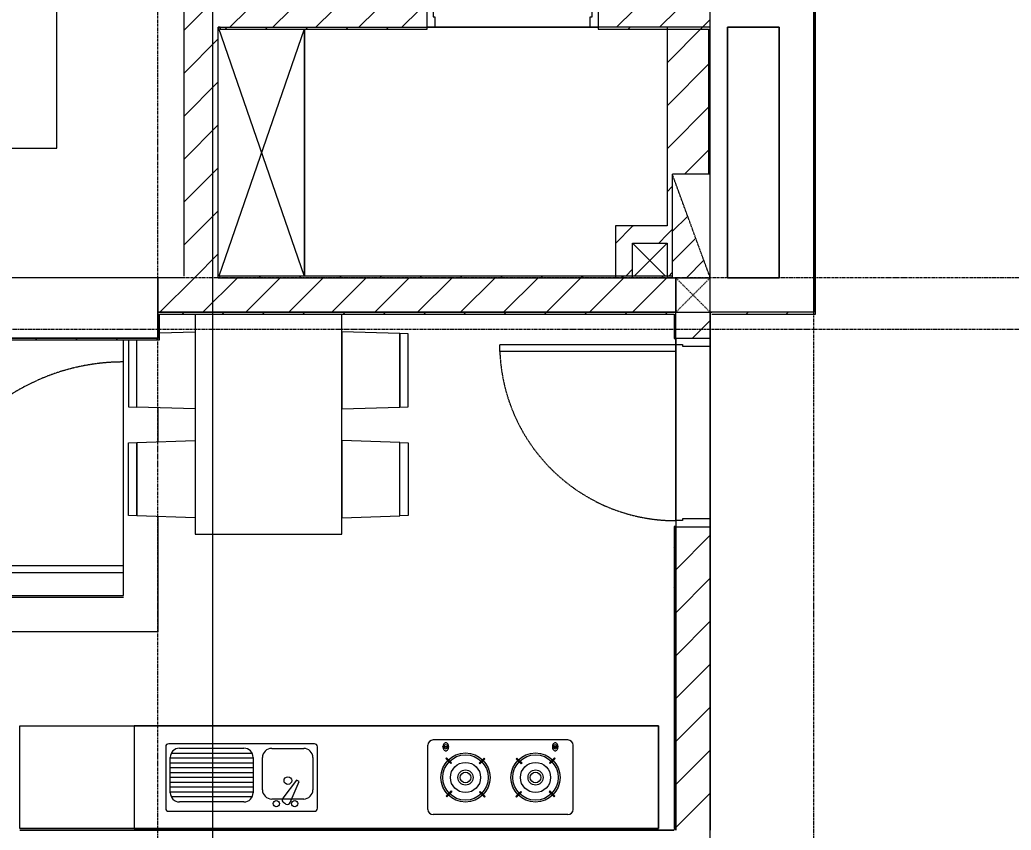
# Model space of a CAD drawing. Header units: millimetres. Extents: x 5357 to 201988, y -16345 to 109895.
# Drawn here: x 38053 to 43796, y 30638 to 35331 of the extents above; entities that cross this region are included whole.
import ezdxf

# ---------------------------------------------------------------- set-up
doc = ezdxf.new("R2010")
doc.units = ezdxf.units.MM
for name, pattern in [('Dash', [6, 3, -3]), ('Dash - Tight', [4.5, 3, -1.5]), ('Grid Line', [22.225, 12.7, -3.175, 3.175, -3.175])]:
    doc.linetypes.add(name, pattern=pattern)
for name, color, linetype, lineweight in [('0-1', 7, 'Continuous', 5), ('0-2', 53, 'Continuous', 9), ('0-3', 10, 'Continuous', 9), ('A-ANNO-DIMS', 211, 'Continuous', 9), ('A-ANNO-DIMS-220', 211, 'Continuous', 9), ('A-CLNG', 13, 'Continuous', 9), ('A-DETL-GENF-3', 92, 'Dash - Tight', 9), ('A-DETL-GENF-6', 1, 'Continuous', 9), ('A-DOOR', 31, 'Continuous', 9), ('A-DOOR-FRAM', 31, 'Continuous', 9), ('A-FLOR', 192, 'Continuous', 9), ('A-FLOR-1', 10, 'Continuous', 9), ('A-FLOR-2', 53, 'Continuous', 9), ('A-WALL', 113, 'Continuous', 9), ('A-WALL-4', 113, 'Continuous', 18), ('A-WALL-PATT-2', 53, 'Continuous', 9), ('A-WALL-PATT-3', 111, 'Continuous', 9), ('E-FIRE', 2, 'Continuous', 9), ('I-FURN', 30, 'Continuous', 9), ('I-FURN-1', 53, 'Continuous', 9), ('I-WALL-1', 9, 'Continuous', 18), ('I-WALL-3', 2, 'Continuous', 18), ('S-COLS', 52, 'Continuous', 9), ('S-COLS-2', 9, 'Continuous', 18), ('S-COLS-5', 52, 'Continuous', 18), ('S-COLS-HDLN', 52, 'Dash', 9), ('S-GRID-1', 1, 'Grid Line', 9), ('S-STRS-ANNO', 31, 'Continuous', 9)]:
    doc.layers.add(name, color=color, linetype=linetype, lineweight=lineweight)
doc.styles.add('Arial_4', font='arial_0.ttf', dxfattribs={"width": 0.9, "height": 660})
doc.dimstyles.new('1_Dim_chi_tiet_khu_đất_2', dxfattribs={"dimscale": 304.8, "dimtxt": 673.371204, "dimasz": 0.866142, "dimexe": 0.721785, "dimexo": 0.0625, "dimgap": 0.072178, "dimtad": 1, "dimdec": 0, "dimrnd": 5, "dimzin": 0, "dimdsep": 46, "dimtxsty": 'Arial_4', "dimblk1": 'OBLIQUE', "dimblk2": 'OBLIQUE', "dimsah": 1, "dimcen": 0.09, "dimdle": 0.721785, "dimazin": 0, "dimtfac": 1, "dimtdec": 4, "dimtix": 1, "dimtmove": 0, "dimatfit": 3, "dimfxl": 2.165354, "dimfxlon": 1, "dimtvp": 1, "dimtolj": 1, "dimtzin": 0, "dimarcsym": 2})
pattern_1 = [(45, (0, 0), (-116.6726, 116.6726), [])]
pattern_2 = [(45, (0, 0), (-124.4508, 124.4508), [])]

# ---------------------------------------------------------------- blocks, each defined once
blk = doc.blocks.new('NCV_TKTC_KET CAU_rvt-1-TKCS_MB SÂN ĐƯỜNG NỘI BỘ')
at = {"layer": 'A-FLOR-1'}
for p, q in [((42652.6, 35387.4), (42652.6, 33636.9)), ((42652.6, 33636.9), (42652.6, 35387.4)), ((39212.6, 35287.3), (39202.6, 35287.3)), ((39702.6, 33846.9), (39702.6, 35277.4)), ((39702.6, 35277.4), (39702.6, 33846.9)), ((42452.6, 35287.3), (42152.6, 35287.3)), ((42152.6, 35287.3), (42152.6, 33837.3)), ((42152.6, 35287.3), (42452.6, 35287.3)), ((42152.6, 33837.3), (42152.6, 35287.3)), ((42452.6, 33837.3), (42452.6, 35287.3)), ((42452.6, 35287.3), (42452.6, 33837.3)), ((42152.6, 33837.3), (42452.6, 33837.3)), ((42452.6, 33837.3), (42152.6, 33837.3)), ((42062.6, 33636.9), (42052.6, 33636.9)), ((42052.6, 33636.9), (42052.6, 33486.1)), ((42052.6, 33636.9), (42062.6, 33636.9)), ((42652.6, 33636.9), (42275.5, 33636.9)), ((42052.6, 33485.3), (42052.6, 33440.3)), ((42052.6, 33440.3), (42052.6, 32440.3)), ((42052.6, 32440.3), (42052.6, 32396.1)), ((42052.6, 32395.3), (42052.6, 30638.4)), ((41842.6, 30638.4), (38053, 30638.4)), ((38053, 30638.4), (41842.6, 30638.4)), ((38053, 30638.4), (41842.6, 30638.4)), ((41842.6, 30638.4), (38053, 30638.4))]:
    blk.add_line(p, q, dxfattribs=at)
at = {"layer": 'A-FLOR-2'}
blk.add_line((39202.6, 35287.3), (39212.6, 35287.3), dxfattribs=at)
at = {"layer": 'S-COLS-2'}
for p, q in [((38852.6, 33836.9), (37552.6, 33836.9)), ((38852.6, 33486.9), (38852.6, 33836.9)), ((37552.6, 33486.9), (38852.6, 33486.9))]:
    blk.add_line(p, q, dxfattribs=at)
blk = doc.blocks.new('HE BEP A1 - HE BEP A 2-944694-TKCS_MB SÂN ĐƯỜNG NỘI BỘ')
at = {"layer": 'I-FURN'}
for p, q in [((0, 0), (662.4, 0)), ((0, -594.4), (0, 0)), ((662.4, 0), (662.4, -594.4)), ((662.4, 0), (662.4, -594.4)), ((3700, 0), (662.4, 0)), ((3700, -594.4), (3700, 0)), ((3700, -594.4), (3700, 0)), ((1706.9, -103.2), (862.4, -103.2)), ((2364, -483.2), (2364, -111.2)), ((3175.6, -81.2), (2394, -81.2)), ((3205.6, -483.2), (3205.6, -111.2)), ((844.9, -120.7), (844.9, -476.9)), ((877.9, -156.9), (1345.2, -156.9)), ((924.9, -128.9), (1298.3, -128.9)), ((1459, -129.9), (1644.4, -129.9)), ((1724.4, -476.9), (1724.4, -120.7)), ((2451.6, -118.3), (2484.1, -118.3)), ((2451.6, -122.3), (2451.6, -118.3)), ((2484.1, -122.3), (2451.6, -122.3)), ((2484.1, -118.3), (2484.1, -122.3)), ((3085.5, -118.3), (3085.5, -122.3)), ((3118, -118.3), (3085.5, -118.3)), ((3085.5, -122.3), (3118, -122.3)), ((3118, -122.3), (3118, -118.3)), ((871.5, -386.8), (871.5, -182.3)), ((871.5, -184.9), (1351.6, -184.9)), ((871.5, -212.9), (1351.6, -212.9)), ((1351.6, -182.3), (1351.6, -386.8)), ((1405.6, -369.9), (1405.6, -183.2)), ((1697.8, -183.2), (1697.8, -369.9)), ((2471.8, -183.9), (2467.4, -188.3)), ((2467.4, -188.3), (2496.5, -217.4)), ((2500.9, -213), (2471.8, -183.9)), ((2496.5, -217.4), (2500.9, -213)), ((2689.3, -186.7), (2660.2, -215.8)), ((2660.2, -215.8), (2664.6, -220.2)), ((2664.6, -220.2), (2693.7, -191.1)), ((2693.7, -191.1), (2689.3, -186.7)), ((2875.9, -191.1), (2880.3, -186.7)), ((2905, -220.2), (2875.9, -191.1)), ((2880.3, -186.7), (2909.4, -215.8)), ((2909.4, -215.8), (2905, -220.2)), ((3068.7, -213), (3097.9, -183.9)), ((3073.1, -217.4), (3068.7, -213)), ((3102.3, -188.3), (3073.1, -217.4)), ((3097.9, -183.9), (3102.3, -188.3)), ((871.5, -240.9), (1351.6, -240.9)), ((871.5, -268.9), (1351.6, -268.9)), ((871.5, -296.9), (1351.6, -296.9)), ((871.5, -324.9), (1351.6, -324.9)), ((1602.7, -313.4), (1523.8, -418.4)), ((1566.6, -443.1), (1618.1, -322.3)), ((1618.1, -322.3), (1602.7, -313.4)), ((871.5, -352.9), (1351.6, -352.9)), ((871.5, -380.9), (1351.6, -380.9)), ((2470.1, -405.9), (2499.2, -376.7)), ((2503.6, -381.1), (2474.5, -410.3)), ((2499.2, -376.7), (2503.6, -381.1)), ((2663, -383.9), (2667.3, -379.5)), ((2692.1, -413), (2663, -383.9)), ((2667.3, -379.5), (2696.5, -408.6)), ((2902.3, -379.5), (2873.2, -408.6)), ((2877.5, -413), (2906.7, -383.9)), ((2906.7, -383.9), (2902.3, -379.5)), ((3070.4, -376.7), (3066, -381.1)), ((3066, -381.1), (3095.1, -410.3)), ((3099.5, -405.9), (3070.4, -376.7)), ((876.4, -408.9), (1346.8, -408.9)), ((1298.3, -440.1), (924.9, -440.1)), ((1644.4, -423.2), (1459, -423.2)), ((1541.1, -452.3), (1528.6, -445.1)), ((2474.5, -410.3), (2470.1, -405.9)), ((2696.5, -408.6), (2692.1, -413)), ((2873.2, -408.6), (2877.5, -413)), ((3095.1, -410.3), (3099.5, -405.9)), ((862.4, -494.4), (1706.9, -494.4)), ((3175.6, -513.2), (2394, -513.2)), ((662.4, -594.4), (0, -594.4)), ((662.4, -594.4), (3700, -594.4))]:
    blk.add_line(p, q, dxfattribs=at)
for centre, radius in [((2581.9, -298.5), 142.6), ((2581.9, -298.5), 131.3), ((2987.7, -298.5), 142.6), ((2987.7, -298.5), 131.3), ((2581.9, -298.5), 87.2), ((2987.7, -298.5), 87.2), ((2581.9, -298.5), 43.6), ((2581.9, -298.5), 30.9), ((2987.7, -298.5), 43.6), ((2987.7, -298.5), 30.9), ((1552.8, -316.6), 22.2), ((1485.9, -449.9), 17.8), ((1592.6, -449.9), 17.8)]:
    blk.add_circle(centre, radius, dxfattribs=at)
for centre, radius, start, end in [((862.4, -120.7), 17.5, 90, 180), ((1706.9, -120.7), 17.5, 0, 90), ((2394, -111.2), 30, 90, 180), ((2485.1, -120.7), 33.5, 163.94189, 180), ((2476.6, -118.2), 24.7, 145.20397, 163.94189), ((2467.8, -120.3), 11.6, 9.71775, 170.28225), ((2471.3, -114.5), 18.1, 120.79762, 145.20397), ((2467.9, -108.8), 11.5, 90, 120.79762), ((2467.9, -108.8), 11.5, 59.20238, 90), ((2464.5, -114.5), 18.1, 34.79603, 59.20238), ((2459.1, -118.2), 24.7, 16.05811, 34.79603), ((2450.6, -120.7), 33.5, 0, 16.05811), ((3119, -120.7), 33.5, 163.94189, 180), ((3110.5, -118.2), 24.7, 145.20397, 163.94189), ((3105.2, -114.5), 18.1, 120.79762, 145.20397), ((3101.8, -120.3), 11.6, 9.71775, 170.28225), ((3101.8, -108.8), 11.5, 90, 120.79762), ((3101.8, -108.8), 11.5, 59.20238, 90), ((3098.4, -114.5), 18.1, 34.79603, 59.20238), ((3093, -118.2), 24.7, 16.05811, 34.79603), ((3084.5, -120.7), 33.5, 0, 16.05811), ((3175.6, -111.2), 30, 360, 90), ((924.9, -182.3), 53.3, 90, 180), ((1298.3, -182.3), 53.3, 0, 90), ((1459, -183.2), 53.3, 90, 180), ((1644.4, -183.2), 53.3, 0, 90), ((2485.1, -120.7), 33.5, 180, 196.05811), ((2476.6, -123.1), 24.7, 196.05811, 214.79603), ((2467.8, -120.3), 11.6, 189.9102, 350.0898), ((2471.3, -126.9), 18.1, 214.79603, 239.20238), ((2467.9, -132.6), 11.5, 239.20238, 270), ((2467.9, -132.6), 11.5, 270, 300.79762), ((2464.5, -126.9), 18.1, 300.79762, 325.20397), ((2459.1, -123.1), 24.7, 325.20397, 343.94189), ((2450.6, -120.7), 33.5, 343.94189, 0), ((3119, -120.7), 33.5, 180, 196.05811), ((3110.5, -123.1), 24.7, 196.05811, 214.79603), ((3105.2, -126.9), 18.1, 214.79603, 239.20238), ((3101.8, -120.3), 11.6, 189.9102, 350.0898), ((3101.8, -132.6), 11.5, 239.20238, 270), ((3101.8, -132.6), 11.5, 270, 300.79762), ((3098.4, -126.9), 18.1, 300.79762, 325.20397), ((3093, -123.1), 24.7, 325.20397, 343.94189), ((3084.5, -120.7), 33.5, 343.94189, 0), ((924.9, -386.8), 53.3, 180, 270), ((1298.3, -386.8), 53.3, 270, 0), ((1459, -369.9), 53.3, 180, 270), ((1644.4, -369.9), 53.3, 270, 0), ((1537.5, -429.7), 17.8, 140.53825, 240.0479), ((1549.9, -436.9), 17.8, 240.0479, 339.46209), ((862.4, -476.9), 17.5, 180, 270), ((1706.9, -476.9), 17.5, 270, 0), ((2394, -483.2), 30, 180, 270), ((3175.6, -483.2), 30, 270, 0)]:
    blk.add_arc(centre, radius, start, end, dxfattribs=at)
at = {"layer": 'I-FURN-1'}
for p, q in [((0, 0), (3700, 0)), ((0, -594.4), (0, 0)), ((3700, 0), (3700, -594.4)), ((3700, -594.4), (0, -594.4))]:
    blk.add_line(p, q, dxfattribs=at)
blk = doc.blocks.new('RES_BAN AN 1 - RES_BAN AN 1-V145-TKCS_MB SÂN ĐƯỜNG NỘI BỘ')
at = {"layer": 'I-FURN-1'}
for p, q in [((-425, 0), (-425, -1275)), ((425, -1275), (425, 0)), ((-630, -109.1), (-425, -102.3)), ((-425, -102.3), (-425, -549.7)), ((425, -102.3), (425, -549.7)), ((761.9, -113.5), (425, -102.3)), ((761.9, -538.5), (761.9, -113.5)), ((761.9, -113.5), (761.9, -538.5)), ((809.6, -115.1), (761.9, -113.5)), ((-809.6, -150), (-809.6, -536.9)), ((-761.9, -538.5), (-761.9, -150)), ((-761.9, -538.5), (-761.9, -150)), ((809.6, -536.9), (809.6, -115.1)), ((-809.6, -536.9), (-761.9, -538.5)), ((-425, -549.7), (-761.9, -538.5)), ((425, -549.7), (761.9, -538.5)), ((761.9, -538.5), (809.6, -536.9)), ((-809.6, -745.3), (-761.9, -743.8)), ((-809.6, -1167.2), (-809.6, -745.3)), ((-761.9, -743.8), (-425, -732.5)), ((-761.9, -1168.8), (-761.9, -743.8)), ((-761.9, -743.8), (-761.9, -1168.8)), ((-425, -732.5), (-425, -1180)), ((425, -732.5), (425, -1180)), ((761.9, -743.8), (425, -732.5)), ((761.9, -743.8), (809.6, -745.3)), ((761.9, -1168.8), (761.9, -743.8)), ((761.9, -1168.8), (761.9, -743.8)), ((809.6, -745.3), (809.6, -1167.2)), ((-761.9, -1168.8), (-809.6, -1167.2)), ((-425, -1180), (-761.9, -1168.8)), ((425, -1180), (761.9, -1168.8)), ((809.6, -1167.2), (761.9, -1168.8)), ((-425, -1275), (425, -1275))]:
    blk.add_line(p, q, dxfattribs=at)
blk = doc.blocks.new('NCV_TKTC_TANG 1_rvt-1-TKCS_MB SÂN ĐƯỜNG NỘI BỘ')
at = {"layer": 'A-WALL-PATT-2'}
h = blk.add_hatch(dxfattribs=at)
h.set_pattern_fill('FP_2', color=256, style=0, pattern_type=2)
h.set_pattern_definition(pattern_1)
h.paths.add_polyline_path([(38852.6, 33486.9), (38862.6, 33487.4), (38862.6, 33636.9), (38852.6, 33636.9), (38852.6, 33517.5)])
h = blk.add_hatch(dxfattribs=at)
h.set_pattern_fill('FP_2', color=256, style=0, pattern_type=2)
h.set_pattern_definition(pattern_1)
h.paths.add_polyline_path([(39917.6, 33626.9), (41842.6, 33626.9), (41842.6, 33636.9), (38862.6, 33636.9), (38862.6, 33626.9), (39857.1, 33626.9)])
h = blk.add_hatch(dxfattribs=at)
h.set_pattern_fill('FP_2', color=256, style=0, pattern_type=2)
h.set_pattern_definition(pattern_1)
h.paths.add_polyline_path([(41842.6, 30636.9), (41852.6, 30638.4), (41852.6, 32396.1), (41842.6, 32395.3), (41842.6, 30637)])
h.paths.add_polyline_path([(41842.6, 33486.1), (41852.6, 33486.9), (41852.6, 33636.9), (41842.6, 33636.4), (41842.6, 33486.9)])
h = blk.add_hatch(dxfattribs=at)
h.set_pattern_fill('FP_2', color=256, style=0, pattern_type=2)
h.set_pattern_definition(pattern_1)
h.paths.add_polyline_path([(38852.6, 33476.9), (38862.6, 33477.4), (38862.6, 33486.9), (37552.6, 33486.9), (37554.3, 33476.9), (38851.3, 33476.9)])
at = {"layer": 'A-FLOR-1'}
for p, q in [((41852.6, 33485.3), (41852.6, 33450.3)), ((41852.6, 33450.3), (41852.6, 33485.3)), ((41852.6, 33450.3), (41852.6, 32430.3)), ((41852.6, 32430.3), (41852.6, 33450.3))]:
    blk.add_line(p, q, dxfattribs=at)
at = {"layer": 'A-FLOR-2'}
for p, q in [((41852.6, 32430.3), (41852.6, 33450.3)), ((41852.6, 33450.3), (41852.6, 32430.3)), ((42052.6, 32440.3), (42052.6, 33440.3))]:
    blk.add_line(p, q, dxfattribs=at)
at = {"layer": 'I-WALL-1'}
for p, q in [((38862.6, 33636.9), (38852.6, 33636.9)), ((38852.6, 33636.9), (38852.6, 33486.9)), ((41842.6, 33636.9), (38862.6, 33636.9)), ((38862.6, 33486.9), (38862.6, 33626.9)), ((38862.6, 33626.9), (41842.6, 33626.9)), ((41852.6, 33636.9), (41842.6, 33636.9)), ((41842.6, 33626.9), (41842.6, 33486.1)), ((41852.6, 33486.1), (41852.6, 33636.9)), ((38852.6, 33486.9), (37552.6, 33486.9)), ((38862.6, 33476.9), (38862.6, 33486.9)), ((41842.6, 33486.1), (41852.6, 33486.1)), ((37552.6, 33476.9), (38862.6, 33476.9)), ((41842.6, 32396.1), (41842.6, 30646.9)), ((41852.6, 32396.1), (41842.6, 32396.1)), ((41852.6, 30636.9), (41852.6, 32395.3))]:
    blk.add_line(p, q, dxfattribs=at)
at = {"layer": 'I-FURN-1'}
for name, p in [('RES_BAN AN 1 - RES_BAN AN 1-V145-TKCS_MB SÂN ĐƯỜNG NỘI BỘ', (39492.6, 33626.9)), ('HE BEP A1 - HE BEP A 2-944694-TKCS_MB SÂN ĐƯỜNG NỘI BỘ', (38052.6, 31241.3))]:
    blk.add_blockref(name, p, dxfattribs=at)
blk = doc.blocks.new('FD_01 - FD_01-1200x2200mm-V972-TKCS_MB SÂN ĐƯỜNG NỘI BỘ')
at = {"layer": 'A-DETL-GENF-3'}
for p, q in [((570, -100), (570, -1320)), ((610, -1320), (610, -100)), ((570, -1320), (610, -1320))]:
    blk.add_line(p, q, dxfattribs=at)
for start, end in [(180, 199.58247), (199.58247, 209.3737), (209.3737, 219.16494), (219.16494, 228.95617), (228.95617, 238.74741), (238.74741, 248.53864), (248.53864, 258.32988), (258.32988, 268.12111)]:
    blk.add_arc((610, -100), 1220, start, end, dxfattribs=at)
blk = doc.blocks.new('FD_05 - FD_05-1000x2200mm-835434-TKCS_MB SÂN ĐƯỜNG NỘI BỘ')
at = {"layer": 'A-DETL-GENF-3'}
for p, q in [((470, 100), (470, 1120)), ((470, 1120), (510, 1120)), ((510, 1120), (510, 100)), ((510, 100), (470, 100))]:
    blk.add_line(p, q, dxfattribs=at)
blk.add_arc((510, 100), 1020, 92.24747, 180, dxfattribs=at)
at = {"layer": 'A-DOOR-FRAM'}
for p, q in [((-510, 100), (-545, 100)), ((-545, 100), (-545, -100)), ((-510, 60), (-510, 100)), ((-500, 60), (-510, 60)), ((-500, -100), (-500, 60)), ((510, 60), (500, 60)), ((500, 60), (500, -100)), ((545, 100), (510, 100)), ((510, 100), (510, 60)), ((545, -100), (545, 100)), ((-545, -100), (-500, -100)), ((500, -100), (545, -100))]:
    blk.add_line(p, q, dxfattribs=at)
blk = doc.blocks.new('FD_02 - FD_03 - FD_03-KY THUAT-900x2200mm-801877-TKCS_MB SÂN ĐƯỜNG NỘI BỘ')
at = {"layer": 'A-DETL-GENF-3'}
for p, q in [((460, -50), (420, -50)), ((420, -50), (420, -970)), ((460, -970), (460, -50)), ((420, -970), (460, -970))]:
    blk.add_line(p, q, dxfattribs=at)
blk.add_arc((460, -50), 920, 180, 267.50809, dxfattribs=at)
at = {"layer": 'A-DOOR-FRAM'}
for p, q in [((-495, 50), (-450, 50)), ((-495, -50), (-495, 50)), ((-450, 50), (-450, -10)), ((450, 50), (495, 50)), ((450, -10), (450, 50)), ((495, 50), (495, -50)), ((-460, -50), (-495, -50)), ((-450, -10), (-460, -10)), ((-460, -10), (-460, -50)), ((460, -10), (450, -10)), ((460, -50), (460, -10)), ((495, -50), (460, -50))]:
    blk.add_line(p, q, dxfattribs=at)
blk = doc.blocks.new('40_HY_FIX_FS-FH_FHR_R19_Scale 1_300 - FH _ FHR-4760871-TKCS_MB SÂN ĐƯỜNG NỘI BỘ')
at = {"layer": 'A-DETL-GENF-3'}
for p, q in [((300, 120), (-300, -100)), ((-300, 120), (-300, -100)), ((300, 120), (-300, 120)), ((300, -100), (300, 120)), ((300, -100), (300, 120)), ((-300, -100), (300, -100)), ((-300, -100), (300, -100))]:
    blk.add_line(p, q, dxfattribs=at)
blk = doc.blocks.new('G1_SOF - BO TRU - 200x200-V1056-TKCS_MB SÂN ĐƯỜNG NỘI BỘ')
at = {"layer": 'S-COLS-5'}
for p, q in [((-100, 100), (-100, -100)), ((100, -100), (100, 100)), ((-100, -100), (100, -100))]:
    blk.add_line(p, q, dxfattribs=at)
at = {"layer": 'S-COLS-HDLN'}
for p, q in [((100, 100), (-100, -100)), ((-100, 100), (100, -100))]:
    blk.add_line(p, q, dxfattribs=at)
blk = doc.blocks.new('DIMBLOCK39-TKCS_MB SÂN ĐƯỜNG NỘI BỘ')
at = {"layer": 'A-ANNO-DIMS-220'}
for p, q in [((39171.6, 17016.9), (39171.6, 78456.9)), ((38511.6, 78236.9), (39391.6, 78236.9)), ((39171.6, 78236.9), (38511.6, 78236.9)), ((38511.6, 17236.9), (39391.6, 17236.9)), ((39171.6, 17236.9), (38511.6, 17236.9))]:
    blk.add_line(p, q, dxfattribs=at)
at = {"layer": 'A-ANNO-DIMS-220', "lineweight": 25}
for p, q in [((39171.6, 78236.9), (39039.6, 78368.9)), ((39171.6, 78236.9), (39303.6, 78104.9)), ((39171.6, 17236.9), (39039.6, 17368.9)), ((39171.6, 17236.9), (39303.6, 17104.9))]:
    blk.add_line(p, q, dxfattribs=at)
at = {"layer": 'A-ANNO-DIMS-220', "color": 0, "insert": (38292.8, 46597.4), "char_height": 660, "width": 2734.923, "attachment_point": 1, "rotation": 90, "line_spacing_factor": 0.941778, "style": 'Arial_4'}
blk.add_mtext('61000', dxfattribs=at)
blk = doc.blocks.new('_Oblique')
at = {"color": 0, "linetype": 'ByBlock', "lineweight": -2}
blk.add_line((-0.5, -0.5), (0.5, 0.5), dxfattribs=at)

msp = doc.modelspace()

# ---------------------------------------------------------------- hatches: boundary and pattern name
at = {"layer": 'A-DETL-GENF-6'}
h = msp.add_hatch(dxfattribs=at)
h.set_pattern_fill('FP_10', color=256, style=0, pattern_type=2)
h.set_pattern_definition([(45, (0, 0), (-493.914, 493.914), []), (45, (174.6, 0), (0, 987.828), []), (45, (-174.6, 0), (0, 987.828), [])])
h.paths.add_polyline_path([(119052.6, 33836.9), (119072.6, 33837.4), (119072.6, 34436.9), (118852.6, 33836.9)])
h.paths.add_polyline_path([(42052.6, 33836.9), (41832.6, 34436.9), (41832.6, 33836.9), (42052.6, 33836.9)])
at = {"layer": 'A-WALL-PATT-3'}
h = msp.add_hatch(dxfattribs=at)
h.set_pattern_fill('FP_1', color=256, style=0, pattern_type=2)
h.set_pattern_definition(pattern_2)
h.paths.add_polyline_path([(39165.1, 33836.9), (39202.6, 33837.3), (39202.6, 37036.9), (39002.6, 37035.3), (39003, 33836.9), (39057.5, 33836.9)])
h = msp.add_hatch(dxfattribs=at)
h.set_pattern_fill('FP_1', color=256, style=0, pattern_type=2)
h.set_pattern_definition(pattern_2)
h.paths.add_polyline_path([(39216.1, 35287.4), (40412.6, 35287.4), (40412.6, 35387.4), (39202.6, 35387.4), (39202.6, 35287.4), (39212.6, 35287.4)])
h.paths.add_polyline_path([(41402.6, 35287.4), (42052.6, 35287.7), (42052.6, 35387.4), (41402.6, 35387.4), (41402.6, 35345)])
h = msp.add_hatch(dxfattribs=at)
h.set_pattern_fill('FP_2', color=256, style=0, pattern_type=2)
h.set_pattern_definition(pattern_1)
h.paths.add_polyline_path([(42662.6, 33636.9), (42662.6, 35397.4), (42652.6, 35397.4), (42652.6, 33636.9)])
h = msp.add_hatch(dxfattribs=at)
h.set_pattern_fill('FP_2', color=256, style=0, pattern_type=2)
h.set_pattern_definition(pattern_1)
h.paths.add_polyline_path([(39212.6, 35277.4), (40412.6, 35277.4), (40412.6, 35287.4), (39212.6, 35287.3)])
h.paths.add_polyline_path([(41670.3, 35277.4), (41802.6, 35277.4), (41802.6, 35287.4), (41402.6, 35287.3), (41402.6, 35277.4), (41602.7, 35277.4)])
h = msp.add_hatch(dxfattribs=at)
h.set_pattern_fill('FP_1', color=256, style=0, pattern_type=2)
h.set_pattern_definition(pattern_2)
h.paths.add_polyline_path([(41802.6, 33846.9), (41832.6, 33846.9), (41832.6, 34436.9), (42052.6, 34436.9), (42052.6, 35287.4), (41802.6, 35287.3), (41802.6, 33846.9)])
h = msp.add_hatch(dxfattribs=at)
h.set_pattern_fill('FP_1', color=256, style=0, pattern_type=2)
h.set_pattern_definition(pattern_2)
h.paths.add_polyline_path([(41502.7, 33836.9), (41507.7, 33846.9), (41602.7, 33846.9), (41602.7, 34138.1), (41502.7, 34138.1), (41502.7, 33837.3)])
h = msp.add_hatch(dxfattribs=at)
h.set_pattern_fill('FP_1', color=256, style=0, pattern_type=2)
h.set_pattern_definition(pattern_2)
h.paths.add_polyline_path([(41670.3, 34038.1), (41802.6, 34038.1), (41802.6, 34138.1), (41602.7, 34138.1), (41602.7, 34038.1)])
h = msp.add_hatch(dxfattribs=at)
h.set_pattern_fill('FP_1', color=256, style=0, pattern_type=2)
h.set_pattern_definition(pattern_2)
h.paths.add_polyline_path([(39249.4, 33636.9), (41852.6, 33636.9), (41852.6, 33836.9), (38852.6, 33835.3), (38852.6, 33636.9), (39202.6, 33636.9)])
h = msp.add_hatch(dxfattribs=at)
h.set_pattern_fill('FP_2', color=256, style=0, pattern_type=2)
h.set_pattern_definition(pattern_1)
h.paths.add_polyline_path([(41602.7, 33836.9), (41832.6, 33837.7), (41832.6, 33846.9), (41507.7, 33846.9), (41502.7, 33836.9), (41602.2, 33836.9)])
h.paths.add_polyline_path([(39702.4, 33836.9), (41502.7, 33838.8), (41502.7, 33846.9), (39202.6, 33846.9), (39202.6, 33836.9), (39702.4, 33836.9)])
h = msp.add_hatch(dxfattribs=at)
h.set_pattern_fill('FP_1', color=256, style=0, pattern_type=2)
h.set_pattern_definition(pattern_2)
h.paths.add_polyline_path([(41912.9, 29586.9), (42052.6, 29586.9), (42052, 30437), (41852.6, 30437), (41852.6, 29586.9)])
h.paths.add_polyline_path([(42052, 30637), (42052.6, 30638.4), (42052.6, 32395.3), (41852.6, 32395.3), (41853.6, 30637), (41986.1, 30637)])
h.paths.add_polyline_path([(41852.6, 33485.3), (42052.6, 33486.9), (42052.6, 33636.9), (41852.6, 33636.9), (41852.6, 33486.1)])
h = msp.add_hatch(dxfattribs=at)
h.set_pattern_fill('FP_2', color=256, style=0, pattern_type=2)
h.set_pattern_definition(pattern_1)
h.paths.add_polyline_path([(42284, 33626.9), (42662.6, 33626.9), (42662.6, 33636.9), (42062.6, 33636.5), (42062.6, 33626.9), (42275.5, 33626.9)])

# ---------------------------------------------------------------- linework, layer by layer
at = {"layer": '0-2'}
for p, q in [((39202.6, 35287.3), (39699.2, 33846.9)), ((39699.1, 35277.4), (39205.9, 33846.9))]:
    msp.add_line(p, q, dxfattribs=at)
at = {"layer": '0-3'}
for p, q in [((41602.7, 34038.1), (41793.8, 33846.9)), ((41802.6, 34037.2), (41612.3, 33846.9))]:
    msp.add_line(p, q, dxfattribs=at)
at = {"layer": 'A-CLNG'}
msp.add_line((39202.6, 35287.3), (39212.6, 35287.3), dxfattribs=at)
at = {"layer": 'A-FLOR'}
for p, q in [((39702.6, 33846.9), (39702.6, 35277.4)), ((40412.6, 35287.3), (41402.6, 35287.3)), ((42052.6, 29596.9), (42052.6, 33636.9))]:
    msp.add_line(p, q, dxfattribs=at)
at = {"layer": 'A-WALL'}
for p, q in [((42052.6, 35287.4), (42052.6, 35387.4)), ((39202.6, 33836.9), (39202.6, 35287.4)), ((39212.6, 35287.4), (40412.6, 35287.4)), ((41357.6, 35287.4), (40457.6, 35287.4)), ((42052.6, 35287.4), (41402.6, 35287.4)), ((39002.6, 33836.9), (38852.6, 33836.9)), ((42052.6, 33485.3), (42052.6, 33636.9)), ((38652.6, 31996.9), (38652.6, 33476.9)), ((41852.6, 32430.3), (41852.6, 33450.3)), ((42052.6, 33440.3), (42052.6, 32440.3)), ((38852.6, 33084.4), (38852.6, 32887.3)), ((38852.6, 32454.1), (38852.6, 31786.9)), ((42052.6, 30637), (42052.6, 32395.3)), ((35052.6, 31996.9), (38652.6, 31996.9)), ((35052.6, 31986.9), (38652.6, 31986.9)), ((38852.6, 31786.9), (35052.6, 31786.9))]:
    msp.add_line(p, q, dxfattribs=at)
at = {"layer": 'A-WALL-4'}
for p, q in [((39002.6, 37026.9), (39002.6, 33846.9)), ((41802.6, 35287.4), (41802.6, 34138.1)), ((42052.6, 34436.9), (42052.6, 35287.4)), ((41502.7, 34138.1), (41502.7, 33836.9)), ((41802.6, 34138.1), (41502.7, 34138.1)), ((41602.7, 33836.9), (41602.7, 34038.1)), ((41602.7, 34038.1), (41802.6, 34038.1)), ((41802.6, 34038.1), (41802.6, 33836.9)), ((38852.6, 33836.9), (38852.6, 33636.9)), ((41852.6, 33485.3), (41852.6, 33836.9)), ((38852.6, 33636.9), (41852.6, 33636.9)), ((41852.6, 32395.3), (41852.6, 30637))]:
    msp.add_line(p, q, dxfattribs=at)
at = {"layer": 'I-WALL-3'}
for p, q in [((42652.6, 35387.4), (42652.6, 33636.9)), ((42662.6, 33626.9), (42662.6, 35397.4)), ((39212.6, 35287.4), (39212.6, 35277.4)), ((39212.6, 35277.4), (40412.6, 35277.4)), ((40412.6, 35277.4), (40412.6, 35287.4)), ((41402.6, 35287.4), (41402.6, 35277.4)), ((41402.6, 35277.4), (42042.6, 35277.4)), ((42042.6, 35277.4), (42042.6, 34436.9)), ((39202.6, 33836.9), (41832.6, 33836.9)), ((41832.6, 33846.9), (39212.6, 33846.9)), ((42652.6, 33636.9), (42062.6, 33636.9)), ((42062.6, 33626.9), (42662.6, 33626.9))]:
    msp.add_line(p, q, dxfattribs=at)
at = {"layer": 'S-GRID-1'}
for p, q in [((38852.6, 20960.6), (38852.6, 80482.7)), ((42652.6, 20960.6), (42652.6, 80482.7)), ((128757.8, 33836.9), (32145.8, 33836.9)), ((131551.8, 33536.9), (29351.8, 33536.9))]:
    msp.add_line(p, q, dxfattribs=at)
at = {"layer": 'S-STRS-ANNO'}
for p, q in [((38267.6, 34586.9), (38267.6, 36285.6)), ((37532.6, 34586.9), (38267.6, 34586.9))]:
    msp.add_line(p, q, dxfattribs=at)

# ---------------------------------------------------------------- block references
at = {"layer": '0-1'}
for name in ['NCV_TKTC_KET CAU_rvt-1-TKCS_MB SÂN ĐƯỜNG NỘI BỘ', 'NCV_TKTC_TANG 1_rvt-1-TKCS_MB SÂN ĐƯỜNG NỘI BỘ']:
    msp.add_blockref(name, (0, 0), dxfattribs=at)
at = {"layer": 'A-DOOR'}
for name, p, rotation in [('FD_02 - FD_03 - FD_03-KY THUAT-900x2200mm-801877-TKCS_MB SÂN ĐƯỜNG NỘI BỘ', (40907.6, 35337.4), 180), ('FD_05 - FD_05-1000x2200mm-835434-TKCS_MB SÂN ĐƯỜNG NỘI BỘ', (41952.6, 32940.3), 89.99999999999991), ('FD_01 - FD_01-1200x2200mm-V972-TKCS_MB SÂN ĐƯỜNG NỘI BỘ', (38752.6, 32739.2), 269.9999999999998)]:
    msp.add_blockref(name, p, dxfattribs=dict(at, rotation=rotation))
at = {"layer": 'E-FIRE', "rotation": 269.9999999999998}
msp.add_blockref('40_HY_FIX_FS-FH_FHR_R19_Scale 1_300 - FH _ FHR-4760871-TKCS_MB SÂN ĐƯỜNG NỘI BỘ', (41932.6, 34136.9), dxfattribs=at)
at = {"layer": 'S-COLS'}
msp.add_blockref('G1_SOF - BO TRU - 200x200-V1056-TKCS_MB SÂN ĐƯỜNG NỘI BỘ', (41952.6, 33736.9), dxfattribs=at)

# ---------------------------------------------------------------- dimensions: what is measured, and where the dimension line sits
at = {"layer": 'A-ANNO-DIMS'}
dim = msp.add_linear_dim(base=(39171.6, 78236.9), p1=(38511.6, 17236.9), p2=(38511.6, 78236.9), angle=90, dimstyle='1_Dim_chi_tiet_khu_đất_2', override={"dimpost": '<>', "dimfxl": 61000}, dxfattribs=at)
dim.commit()
dim.dimension.update_dxf_attribs({"geometry": 'DIMBLOCK39-TKCS_MB SÂN ĐƯỜNG NỘI BỘ', "text_midpoint": (38812.6, 47736.9)})

doc.saveas('drawing.dxf')
